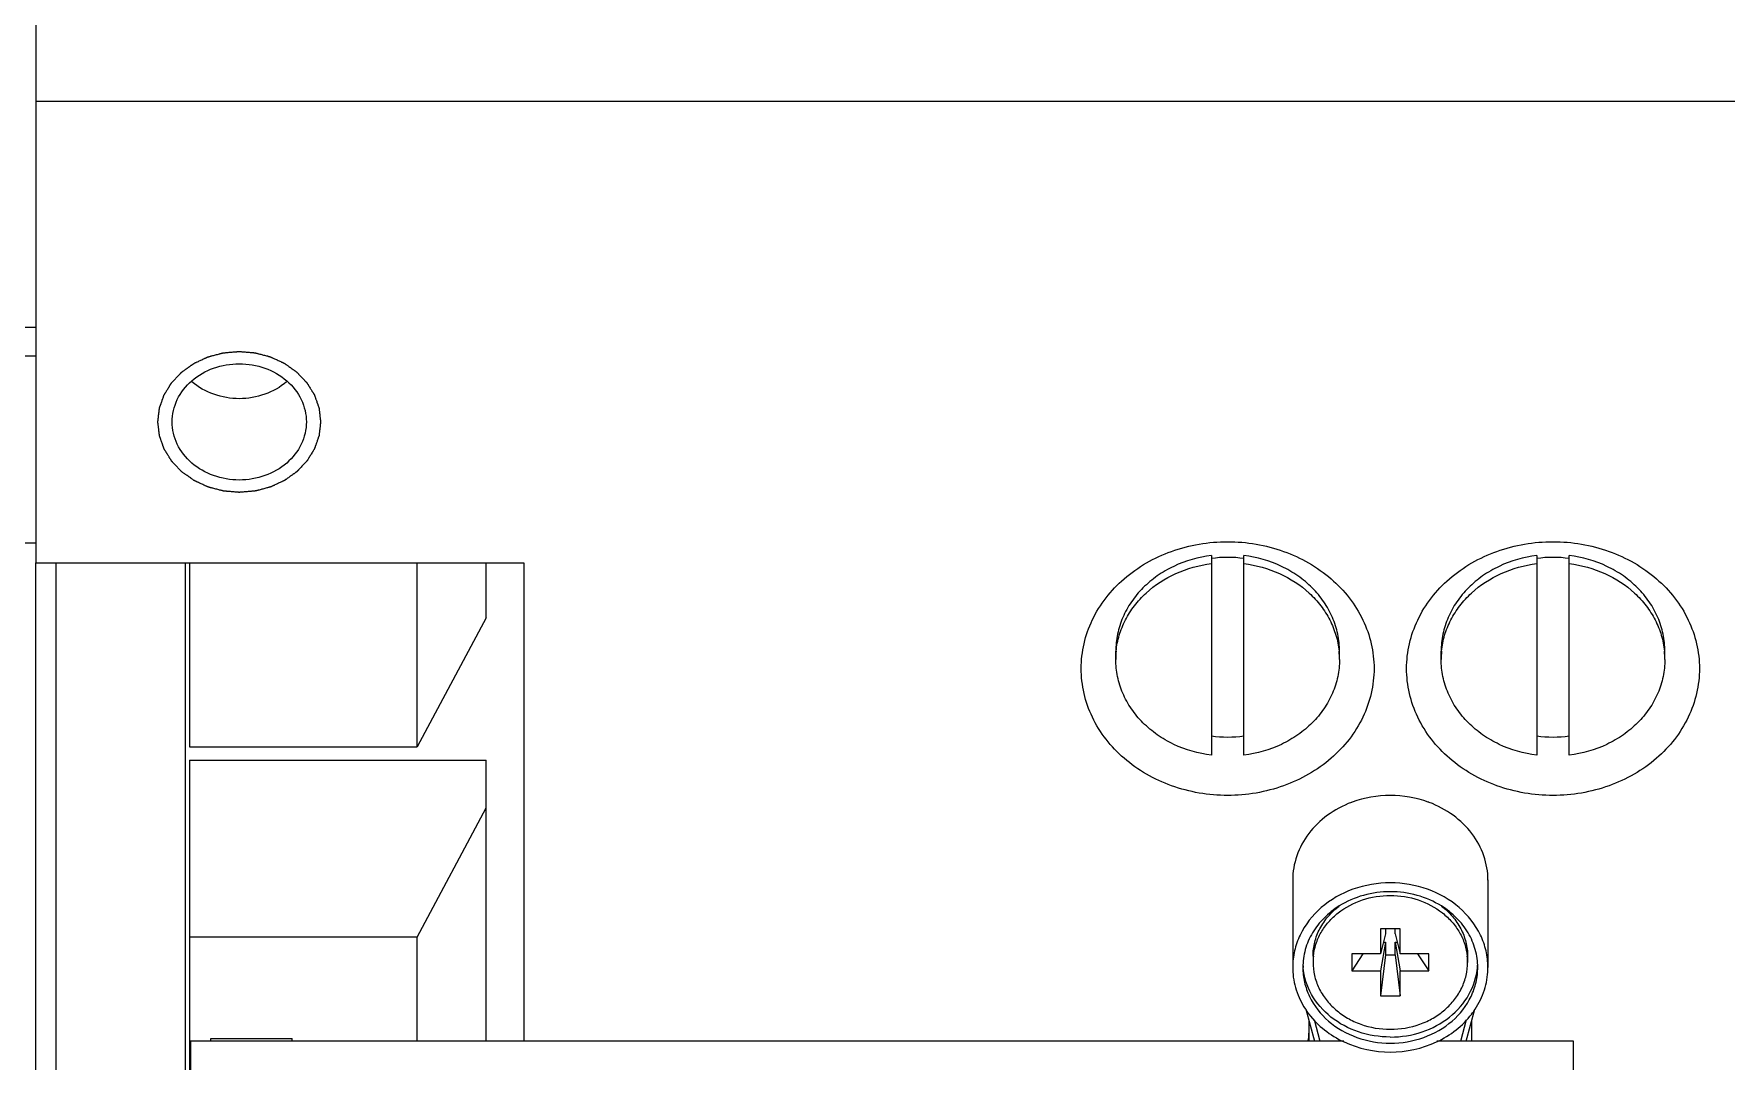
# Model space of a CAD drawing. Header units: millimetres. Extents: x 0 to 841, y 0 to 594.
# Drawn here: x 733 to 753.8, y 276.3 to 288.92 of the extents above; entities that cross this region are included whole.
import ezdxf

# ---------------------------------------------------------------- set-up
doc = ezdxf.new("R2010")
doc.units = ezdxf.units.MM
doc.header["$LTSCALE"] = 46.255
doc.layers.get('0').update_dxf_attribs({"linetype": 'CONTINUOUS'})
doc.layers.add('AXIS', color=7, linetype='CONTINUOUS')

msp = doc.modelspace()

# ---------------------------------------------------------------- linework, layer by layer
at = {"color": 3, "linetype": 'CONTINUOUS'}
for p, q in [((733.024, 293.733), (733.024, 282.421)), ((759.024, 288.091), (733.024, 288.091)), ((733.024, 282.421), (739.024, 282.421)), ((739.024, 282.421), (739.024, 276.541))]:
    msp.add_line(p, q, dxfattribs=at)
at = {"color": 7, "linetype": 'CONTINUOUS'}
for p, q in [((731.524, 285.318), (733.024, 285.318)), ((731.524, 284.964), (733.024, 284.964)), ((731.524, 282.666), (733.024, 282.666)), ((733.024, 264.234), (733.024, 282.421)), ((733.274, 268.495), (733.274, 282.421)), ((734.861, 282.421), (734.861, 265.795)), ((734.911, 282.421), (734.911, 280.161)), ((737.711, 280.161), (737.711, 282.421)), ((738.561, 281.747), (738.561, 282.421)), ((747.474, 282.512), (747.474, 280.056)), ((747.874, 280.056), (747.874, 282.512)), ((751.474, 282.512), (751.474, 280.056)), ((751.874, 280.056), (751.874, 282.512)), ((738.561, 281.747), (737.711, 280.161)), ((746.299, 281.234), (746.299, 281.334)), ((749.049, 281.234), (749.049, 281.334)), ((750.299, 281.234), (750.299, 281.334)), ((753.049, 281.234), (753.049, 281.334)), ((734.911, 280.161), (737.711, 280.161)), ((734.911, 279.997), (738.561, 279.997)), ((734.911, 279.997), (734.911, 274.531)), ((738.561, 276.541), (738.561, 279.997)), ((737.711, 277.822), (738.561, 279.408)), ((737.711, 277.822), (734.911, 277.822)), ((737.711, 276.541), (737.711, 277.822)), ((749.793, 277.922), (749.555, 277.922)), ((749.555, 277.922), (749.555, 277.614)), ((749.614, 277.862), (749.555, 277.614)), ((749.614, 277.76), (749.555, 277.408)), ((749.59, 277.76), (749.614, 277.76)), ((749.614, 277.922), (749.614, 277.862)), ((749.614, 277.76), (749.614, 277.605)), ((749.733, 277.862), (749.733, 277.922)), ((749.733, 277.862), (749.793, 277.614)), ((749.733, 277.76), (749.758, 277.76)), ((749.733, 277.76), (749.793, 277.408)), ((749.733, 277.605), (749.733, 277.76)), ((749.793, 277.614), (749.793, 277.922)), ((748.724, 277.586), (748.724, 277.511)), ((749.555, 277.614), (749.199, 277.614)), ((749.199, 277.614), (749.199, 277.408)), ((749.338, 277.614), (749.199, 277.408)), ((749.614, 277.605), (749.555, 277.1)), ((749.614, 277.605), (749.733, 277.605)), ((749.733, 277.605), (749.793, 277.1)), ((750.149, 277.614), (749.793, 277.614)), ((750.01, 277.614), (750.149, 277.408)), ((750.149, 277.408), (750.149, 277.614)), ((750.624, 277.586), (750.624, 277.511)), ((749.199, 277.408), (749.555, 277.408)), ((749.555, 277.408), (749.555, 277.1)), ((749.793, 277.408), (750.149, 277.408)), ((749.793, 277.1), (749.793, 277.408)), ((748.635, 276.937), (748.741, 276.541)), ((749.555, 277.1), (749.793, 277.1)), ((750.607, 276.541), (750.712, 276.937)), ((748.674, 276.793), (748.674, 276.541)), ((748.737, 276.807), (748.808, 276.541)), ((750.54, 276.541), (750.611, 276.807)), ((750.674, 276.541), (750.674, 276.793)), ((749.101, 276.541), (734.924, 276.541)), ((734.924, 276.541), (734.924, 269.213)), ((735.174, 276.574), (736.174, 276.574)), ((735.174, 276.541), (735.174, 276.574)), ((736.174, 276.541), (736.174, 276.574)), ((751.924, 276.541), (750.247, 276.541)), ((751.924, 269.213), (751.924, 276.541))]:
    msp.add_line(p, q, dxfattribs=at)
for centre, radius, start, end in [((747.674, 281.019), 1.469, 82.1787, 97.8213), ((751.674, 281.019), 1.469, 82.1787, 97.8213), ((747.332, 281.234), 1.033, 174.4656, 179.9953), ((748.016, 281.234), 1.033, 0.0041, 5.5351), ((751.332, 281.234), 1.033, 174.4656, 179.9953), ((752.016, 281.234), 1.033, 0.0041, 5.5351), ((747.674, 281.749), 1.469, 262.1787, 277.8213), ((751.674, 281.749), 1.469, 262.1787, 277.8213), ((749.438, 277.511), 0.714, 173.9935, 179.9931), ((749.91, 277.511), 0.714, 0.0069, 6.0065), ((749.407, 277.524), 0.808, 183.4793, 185.3134), ((749.941, 277.524), 0.808, 354.6866, 356.5207), ((748.294, 276.64), 0.38, 344.8316, 359.9311)]:
    msp.add_arc(centre, radius, start, end, dxfattribs=at)
at = {"color": 2, "linetype": 'CONTINUOUS'}
for points in [[(734.524, 284.153), (734.525, 284.167), (734.528, 284.188), (734.531, 284.216), (734.533, 284.237), (734.535, 284.254), (734.537, 284.268), (734.538, 284.279), (734.539, 284.289), (734.54, 284.298), (734.541, 284.305), (734.542, 284.31), (734.542, 284.315), (734.542, 284.318), (734.543, 284.32), (734.543, 284.321), (734.543, 284.322), (734.544, 284.324), (734.545, 284.327), (734.546, 284.331), (734.548, 284.336), (734.55, 284.343), (734.553, 284.351), (734.557, 284.361), (734.56, 284.371), (734.565, 284.385), (734.571, 284.402), (734.577, 284.419), (734.582, 284.432), (734.585, 284.442), (734.589, 284.452), (734.592, 284.461), (734.594, 284.468), (734.596, 284.473), (734.597, 284.477), (734.598, 284.48), (734.599, 284.481), (734.599, 284.483), (734.6, 284.484), (734.601, 284.485), (734.603, 284.488), (734.605, 284.492), (734.608, 284.497), (734.612, 284.503), (734.616, 284.511), (734.622, 284.52), (734.628, 284.529), (734.635, 284.542), (734.645, 284.557), (734.655, 284.573), (734.662, 284.585), (734.668, 284.595), (734.674, 284.604), (734.678, 284.612), (734.682, 284.618), (734.685, 284.623), (734.688, 284.626), (734.689, 284.629), (734.69, 284.631), (734.691, 284.632), (734.692, 284.633), (734.693, 284.634), (734.695, 284.637), (734.699, 284.64), (734.703, 284.644), (734.708, 284.65), (734.714, 284.657), (734.722, 284.665), (734.73, 284.674), (734.741, 284.685), (734.754, 284.698), (734.769, 284.715), (734.783, 284.729), (734.793, 284.74), (734.8, 284.747), (734.805, 284.753), (734.809, 284.757), (734.812, 284.76), (734.814, 284.763), (734.816, 284.764), (734.817, 284.765), (734.818, 284.766), (734.819, 284.767), (734.822, 284.769), (734.826, 284.772), (734.831, 284.775), (734.837, 284.78), (734.845, 284.785), (734.858, 284.794), (734.873, 284.805), (734.892, 284.819), (734.911, 284.832), (734.927, 284.843), (734.939, 284.852), (734.947, 284.858), (734.953, 284.862), (734.958, 284.866), (734.962, 284.868), (734.965, 284.87), (734.966, 284.871), (734.967, 284.872), (734.969, 284.873), (734.971, 284.874), (734.974, 284.875), (734.978, 284.877), (734.984, 284.88), (734.991, 284.883), (735, 284.887), (735.014, 284.894), (735.032, 284.902), (735.053, 284.912), (735.075, 284.922), (735.093, 284.931), (735.107, 284.937), (735.116, 284.941), (735.123, 284.945), (735.129, 284.947), (735.133, 284.949), (735.136, 284.951), (735.138, 284.952), (735.139, 284.952), (735.141, 284.953), (735.143, 284.953), (735.146, 284.954), (735.151, 284.955), (735.157, 284.957), (735.165, 284.959), (735.174, 284.961), (735.19, 284.966), (735.209, 284.971), (735.233, 284.977), (735.256, 284.983), (735.276, 284.988), (735.291, 284.992), (735.301, 284.995), (735.309, 284.997), (735.314, 284.999), (735.319, 285), (735.323, 285.001), (735.325, 285.001), (735.326, 285.002), (735.328, 285.002), (735.33, 285.002), (735.333, 285.002), (735.338, 285.003), (735.345, 285.003), (735.353, 285.004), (735.363, 285.005), (735.38, 285.006), (735.4, 285.008), (735.425, 285.01), (735.45, 285.012), (735.47, 285.014), (735.487, 285.016), (735.497, 285.016), (735.505, 285.017), (735.511, 285.018), (735.517, 285.018), (735.52, 285.018), (735.522, 285.019), (735.524, 285.019), (735.525, 285.019), (735.527, 285.018), (735.531, 285.018), (735.536, 285.018), (735.542, 285.017), (735.55, 285.016), (735.56, 285.016), (735.576, 285.014), (735.597, 285.013), (735.621, 285.01), (735.645, 285.008), (735.665, 285.007), (735.682, 285.005), (735.692, 285.004), (735.7, 285.004), (735.706, 285.003), (735.711, 285.003), (735.714, 285.003), (735.716, 285.002), (735.718, 285.002), (735.719, 285.002), (735.721, 285.001), (735.725, 285), (735.73, 284.999), (735.736, 284.998), (735.743, 284.996), (735.753, 284.993), (735.769, 284.989), (735.788, 284.984), (735.811, 284.978), (735.835, 284.972), (735.854, 284.967), (735.87, 284.963), (735.88, 284.96), (735.887, 284.958), (735.893, 284.956), (735.898, 284.955), (735.901, 284.954), (735.903, 284.954), (735.905, 284.953), (735.906, 284.953), (735.908, 284.952), (735.911, 284.95), (735.916, 284.948), (735.921, 284.946), (735.928, 284.943), (735.937, 284.938), (735.952, 284.932), (735.969, 284.924), (735.991, 284.914), (736.013, 284.904), (736.03, 284.896), (736.045, 284.889), (736.054, 284.885), (736.061, 284.881), (736.066, 284.879), (736.071, 284.877), (736.074, 284.875), (736.076, 284.875), (736.077, 284.874), (736.078, 284.873), (736.08, 284.872), (736.083, 284.87), (736.087, 284.867), (736.092, 284.864), (736.098, 284.859), (736.106, 284.854), (736.119, 284.845), (736.135, 284.833), (736.154, 284.82), (736.17, 284.808), (736.183, 284.799), (736.192, 284.792), (736.202, 284.785), (736.21, 284.78), (736.216, 284.775), (736.221, 284.772), (736.225, 284.769), (736.228, 284.767), (736.23, 284.766), (736.231, 284.765), (736.232, 284.764), (736.233, 284.763), (736.235, 284.76), (736.239, 284.757), (736.242, 284.753), (736.248, 284.747), (736.254, 284.741), (736.262, 284.732), (736.27, 284.724), (736.28, 284.713), (736.293, 284.7), (736.306, 284.686), (736.316, 284.675), (736.324, 284.667), (736.332, 284.659), (736.338, 284.652), (736.343, 284.647), (736.347, 284.643), (736.35, 284.639), (736.353, 284.637), (736.354, 284.635), (736.355, 284.634), (736.355, 284.633), (736.356, 284.632), (736.358, 284.629), (736.361, 284.625), (736.363, 284.62), (736.367, 284.614), (736.372, 284.607), (736.378, 284.597), (736.384, 284.588), (736.391, 284.575), (736.401, 284.56), (736.41, 284.544), (736.418, 284.532), (736.424, 284.523), (736.43, 284.513), (736.434, 284.506), (736.438, 284.499), (736.441, 284.495), (736.444, 284.491), (736.445, 284.488), (736.446, 284.487), (736.447, 284.486), (736.447, 284.484), (736.448, 284.483), (736.449, 284.48), (736.451, 284.475), (736.452, 284.47), (736.455, 284.464), (736.458, 284.455), (736.461, 284.445), (736.465, 284.435), (736.47, 284.422), (736.476, 284.405), (736.481, 284.388), (736.486, 284.374), (736.49, 284.364), (736.493, 284.354), (736.496, 284.346), (736.499, 284.339), (736.5, 284.335), (736.501, 284.331), (736.502, 284.329), (736.503, 284.327), (736.504, 284.325), (736.504, 284.324), (736.504, 284.323), (736.504, 284.321), (736.505, 284.319), (736.505, 284.316), (736.505, 284.312), (736.506, 284.308), (736.507, 284.301), (736.508, 284.292), (736.509, 284.281), (736.51, 284.27), (736.512, 284.256), (736.514, 284.238), (736.516, 284.217), (736.52, 284.188), (736.522, 284.167), (736.524, 284.153)], [(736.524, 284.153), (736.522, 284.139), (736.52, 284.118), (736.517, 284.09), (736.514, 284.069), (736.512, 284.051), (736.511, 284.037), (736.509, 284.027), (736.508, 284.016), (736.507, 284.007), (736.507, 284), (736.506, 283.995), (736.505, 283.991), (736.505, 283.988), (736.505, 283.986), (736.505, 283.984), (736.504, 283.983), (736.504, 283.982), (736.503, 283.979), (736.501, 283.974), (736.499, 283.969), (736.497, 283.963), (736.494, 283.954), (736.491, 283.944), (736.487, 283.934), (736.482, 283.92), (736.477, 283.904), (736.471, 283.887), (736.466, 283.873), (736.462, 283.863), (736.459, 283.853), (736.456, 283.845), (736.454, 283.838), (736.452, 283.833), (736.45, 283.829), (736.449, 283.826), (736.449, 283.824), (736.448, 283.823), (736.448, 283.822), (736.447, 283.82), (736.445, 283.817), (736.443, 283.813), (736.44, 283.809), (736.436, 283.802), (736.431, 283.795), (736.425, 283.785), (736.42, 283.776), (736.412, 283.764), (736.403, 283.748), (736.393, 283.733), (736.385, 283.72), (736.38, 283.711), (736.374, 283.701), (736.369, 283.694), (736.365, 283.687), (736.362, 283.683), (736.36, 283.679), (736.358, 283.676), (736.357, 283.675), (736.357, 283.673), (736.356, 283.672), (736.354, 283.671), (736.352, 283.669), (736.349, 283.665), (736.345, 283.661), (736.34, 283.655), (736.333, 283.648), (736.325, 283.64), (736.317, 283.632), (736.307, 283.621), (736.294, 283.607), (736.278, 283.59), (736.265, 283.576), (736.254, 283.565), (736.248, 283.558), (736.243, 283.553), (736.239, 283.549), (736.235, 283.545), (736.233, 283.543), (736.232, 283.541), (736.231, 283.54), (736.23, 283.539), (736.228, 283.538), (736.225, 283.536), (736.221, 283.534), (736.217, 283.53), (736.21, 283.526), (736.203, 283.52), (736.19, 283.511), (736.174, 283.5), (736.155, 283.487), (736.137, 283.473), (736.121, 283.462), (736.108, 283.453), (736.1, 283.448), (736.094, 283.443), (736.089, 283.44), (736.086, 283.437), (736.083, 283.435), (736.081, 283.434), (736.08, 283.433), (736.079, 283.432), (736.077, 283.432), (736.074, 283.43), (736.069, 283.428), (736.064, 283.426), (736.057, 283.422), (736.048, 283.418), (736.033, 283.411), (736.016, 283.403), (735.994, 283.393), (735.973, 283.383), (735.955, 283.375), (735.94, 283.368), (735.931, 283.364), (735.924, 283.361), (735.919, 283.358), (735.914, 283.356), (735.911, 283.355), (735.909, 283.354), (735.908, 283.353), (735.907, 283.353), (735.905, 283.352), (735.901, 283.351), (735.896, 283.35), (735.891, 283.349), (735.883, 283.346), (735.873, 283.344), (735.858, 283.34), (735.838, 283.335), (735.815, 283.328), (735.791, 283.322), (735.772, 283.317), (735.756, 283.313), (735.747, 283.31), (735.739, 283.308), (735.733, 283.307), (735.728, 283.306), (735.725, 283.305), (735.723, 283.304), (735.721, 283.304), (735.72, 283.304), (735.718, 283.303), (735.714, 283.303), (735.709, 283.303), (735.703, 283.302), (735.695, 283.301), (735.684, 283.301), (735.668, 283.299), (735.647, 283.297), (735.623, 283.295), (735.598, 283.293), (735.577, 283.291), (735.561, 283.29), (735.551, 283.289), (735.542, 283.288), (735.536, 283.288), (735.531, 283.287), (735.527, 283.287), (735.525, 283.287), (735.524, 283.287), (735.522, 283.287), (735.52, 283.287), (735.517, 283.287), (735.512, 283.288), (735.506, 283.288), (735.497, 283.289), (735.487, 283.29), (735.471, 283.291), (735.451, 283.293), (735.427, 283.295), (735.402, 283.297), (735.382, 283.299), (735.366, 283.3), (735.356, 283.301), (735.348, 283.302), (735.342, 283.302), (735.337, 283.303), (735.333, 283.303), (735.331, 283.303), (735.33, 283.303), (735.328, 283.304), (735.326, 283.304), (735.323, 283.305), (735.318, 283.306), (735.312, 283.308), (735.304, 283.31), (735.295, 283.312), (735.279, 283.316), (735.259, 283.321), (735.236, 283.328), (735.213, 283.334), (735.193, 283.339), (735.178, 283.343), (735.168, 283.345), (735.16, 283.347), (735.154, 283.349), (735.15, 283.35), (735.146, 283.351), (735.144, 283.352), (735.143, 283.352), (735.141, 283.353), (735.14, 283.353), (735.136, 283.355), (735.132, 283.357), (735.127, 283.359), (735.119, 283.363), (735.11, 283.367), (735.096, 283.373), (735.078, 283.382), (735.057, 283.392), (735.035, 283.402), (735.017, 283.41), (735.003, 283.416), (734.994, 283.421), (734.987, 283.424), (734.981, 283.426), (734.977, 283.428), (734.974, 283.43), (734.972, 283.431), (734.97, 283.431), (734.969, 283.432), (734.968, 283.433), (734.965, 283.435), (734.961, 283.438), (734.956, 283.442), (734.95, 283.446), (734.942, 283.452), (734.929, 283.461), (734.913, 283.472), (734.894, 283.486), (734.878, 283.497), (734.865, 283.506), (734.855, 283.513), (734.845, 283.52), (734.837, 283.526), (734.831, 283.53), (734.826, 283.533), (734.822, 283.536), (734.819, 283.538), (734.818, 283.539), (734.817, 283.54), (734.816, 283.541), (734.814, 283.543), (734.812, 283.545), (734.809, 283.548), (734.805, 283.553), (734.8, 283.558), (734.793, 283.565), (734.786, 283.573), (734.778, 283.581), (734.768, 283.592), (734.755, 283.606), (734.742, 283.619), (734.732, 283.63), (734.724, 283.638), (734.716, 283.646), (734.71, 283.653), (734.704, 283.659), (734.701, 283.663), (734.697, 283.666), (734.695, 283.669), (734.694, 283.67), (734.693, 283.671), (734.692, 283.672), (734.691, 283.674), (734.689, 283.676), (734.687, 283.68), (734.684, 283.685), (734.68, 283.691), (734.675, 283.699), (734.67, 283.708), (734.664, 283.717), (734.656, 283.73), (734.647, 283.745), (734.637, 283.761), (734.629, 283.773), (734.624, 283.783), (734.618, 283.792), (734.613, 283.8), (734.609, 283.806), (734.606, 283.811), (734.604, 283.814), (734.602, 283.817), (734.601, 283.819), (734.6, 283.82), (734.6, 283.821), (734.6, 283.823), (734.598, 283.826), (734.597, 283.83), (734.595, 283.835), (734.593, 283.842), (734.59, 283.85), (734.586, 283.86), (734.583, 283.87), (734.578, 283.884), (734.572, 283.901), (734.566, 283.918), (734.561, 283.931), (734.558, 283.941), (734.554, 283.951), (734.551, 283.96), (734.549, 283.966), (734.547, 283.971), (734.546, 283.974), (734.545, 283.976), (734.545, 283.979), (734.544, 283.98), (734.543, 283.981), (734.543, 283.983), (734.543, 283.985), (734.543, 283.987), (734.543, 283.99), (734.542, 283.993), (734.542, 283.998), (734.541, 284.005), (734.54, 284.014), (734.539, 284.024), (734.537, 284.035), (734.536, 284.049), (734.534, 284.067), (734.531, 284.088), (734.528, 284.117), (734.525, 284.138), (734.524, 284.153)]]:
    msp.add_open_spline(points, degree=3, knots=[0, 0, 0, 0, 0.015625, 0.023438, 0.03125, 0.039062, 0.042969, 0.046875, 0.050781, 0.054688, 0.056641, 0.058594, 0.060547, 0.061523, 0.062012, 0.0625, 0.062988, 0.063477, 0.064453, 0.066406, 0.068359, 0.070312, 0.074219, 0.078125, 0.082031, 0.085938, 0.09375, 0.101562, 0.105469, 0.109375, 0.113281, 0.117188, 0.119141, 0.121094, 0.123047, 0.124023, 0.124512, 0.125, 0.125488, 0.125977, 0.126953, 0.128906, 0.130859, 0.132812, 0.136719, 0.140625, 0.144531, 0.148438, 0.15625, 0.164062, 0.167969, 0.171875, 0.175781, 0.179688, 0.181641, 0.183594, 0.185547, 0.186523, 0.187012, 0.1875, 0.187988, 0.188477, 0.189453, 0.191406, 0.193359, 0.195312, 0.199219, 0.203125, 0.207031, 0.210938, 0.21875, 0.226562, 0.234375, 0.238281, 0.242188, 0.244141, 0.246094, 0.248047, 0.249023, 0.249512, 0.25, 0.250488, 0.250977, 0.251953, 0.253906, 0.255859, 0.257812, 0.261719, 0.265625, 0.273438, 0.28125, 0.289062, 0.296875, 0.300781, 0.304688, 0.306641, 0.308594, 0.310547, 0.311523, 0.312012, 0.3125, 0.312988, 0.313477, 0.314453, 0.316406, 0.318359, 0.320312, 0.324219, 0.328125, 0.335938, 0.34375, 0.351562, 0.359375, 0.363281, 0.367188, 0.369141, 0.371094, 0.373047, 0.374023, 0.374512, 0.375, 0.375488, 0.375977, 0.376953, 0.378906, 0.380859, 0.382812, 0.386719, 0.390625, 0.398438, 0.40625, 0.414062, 0.421875, 0.425781, 0.429688, 0.431641, 0.433594, 0.435547, 0.436523, 0.437012, 0.4375, 0.437988, 0.438477, 0.439453, 0.441406, 0.443359, 0.445312, 0.449219, 0.453125, 0.460938, 0.46875, 0.476562, 0.484375, 0.488281, 0.492188, 0.494141, 0.496094, 0.498047, 0.499023, 0.499512, 0.5, 0.500488, 0.500977, 0.501953, 0.503906, 0.505859, 0.507812, 0.511719, 0.515625, 0.523438, 0.53125, 0.539062, 0.546875, 0.550781, 0.554688, 0.556641, 0.558594, 0.560547, 0.561523, 0.562012, 0.5625, 0.562988, 0.563477, 0.564453, 0.566406, 0.568359, 0.570312, 0.574219, 0.578125, 0.585938, 0.59375, 0.601562, 0.609375, 0.613281, 0.617188, 0.619141, 0.621094, 0.623047, 0.624023, 0.624512, 0.625, 0.625488, 0.625977, 0.626953, 0.628906, 0.630859, 0.632812, 0.636719, 0.640625, 0.648438, 0.65625, 0.664062, 0.671875, 0.675781, 0.679688, 0.681641, 0.683594, 0.685547, 0.686523, 0.687012, 0.6875, 0.687988, 0.688477, 0.689453, 0.691406, 0.693359, 0.695312, 0.699219, 0.703125, 0.710938, 0.71875, 0.726562, 0.730469, 0.734375, 0.738281, 0.742188, 0.744141, 0.746094, 0.748047, 0.749023, 0.749512, 0.75, 0.750488, 0.750977, 0.751953, 0.753906, 0.755859, 0.757812, 0.761719, 0.765625, 0.769531, 0.773438, 0.78125, 0.789062, 0.792969, 0.796875, 0.800781, 0.804688, 0.806641, 0.808594, 0.810547, 0.811523, 0.812012, 0.8125, 0.812988, 0.813477, 0.814453, 0.816406, 0.818359, 0.820312, 0.824219, 0.828125, 0.832031, 0.835938, 0.84375, 0.851562, 0.855469, 0.859375, 0.863281, 0.867188, 0.869141, 0.871094, 0.873047, 0.874023, 0.874512, 0.875, 0.875488, 0.875977, 0.876953, 0.878906, 0.880859, 0.882812, 0.886719, 0.890625, 0.894531, 0.898438, 0.90625, 0.914062, 0.917969, 0.921875, 0.925781, 0.929688, 0.931641, 0.933594, 0.93457, 0.935547, 0.936523, 0.937012, 0.9375, 0.937988, 0.938477, 0.939453, 0.94043, 0.941406, 0.943359, 0.945312, 0.949219, 0.953125, 0.957031, 0.960938, 0.96875, 0.976562, 0.984375, 1, 1, 1, 1], dxfattribs=at)
at = {"color": 3, "linetype": 'CONTINUOUS'}
for points in [[(745.874, 281.122), (745.874, 281.326), (745.973, 281.748), (746.382, 282.265), (746.979, 282.603), (747.674, 282.72), (748.368, 282.603), (748.965, 282.265), (749.375, 281.748), (749.474, 281.326), (749.474, 281.122)], [(749.874, 281.122), (749.874, 281.326), (749.973, 281.748), (750.382, 282.265), (750.979, 282.603), (751.674, 282.72), (752.368, 282.603), (752.965, 282.265), (753.375, 281.748), (753.474, 281.326), (753.474, 281.122)], [(749.474, 281.122), (749.474, 280.918), (749.374, 280.495), (748.965, 279.978), (748.368, 279.64), (747.674, 279.523), (746.979, 279.64), (746.383, 279.979), (745.973, 280.495), (745.874, 280.918), (745.874, 281.122)], [(753.474, 281.122), (753.474, 280.918), (753.374, 280.495), (752.965, 279.978), (752.368, 279.64), (751.674, 279.523), (750.979, 279.64), (750.383, 279.979), (749.973, 280.495), (749.874, 280.918), (749.874, 281.122)]]:
    msp.add_open_spline(points, degree=3, knots=[0, 0, 0, 0, 0.116582, 0.238282, 0.366834, 0.499995, 0.633155, 0.761699, 0.883398, 1, 1, 1, 1], dxfattribs=at)
at = {"color": 7, "linetype": 'CONTINUOUS'}
for points, knots in [([(747.474, 282.512), (747.315, 282.492), (747.08, 282.425), (746.807, 282.266), (746.63, 282.119), (746.486, 281.946), (746.379, 281.753), (746.314, 281.547), (746.299, 281.405), (746.299, 281.334)], [0, 0, 0, 0, 0.265259, 0.394795, 0.521252, 0.644516, 0.764881, 0.883038, 1, 1, 1, 1]), ([(746.304, 281.334), (746.31, 281.4), (746.336, 281.533), (746.413, 281.723), (746.525, 281.898), (746.719, 282.109), (747.033, 282.313), (747.324, 282.393), (747.474, 282.412)], [0, 0, 0, 0, 0.116948, 0.235437, 0.356268, 0.479942, 0.735313, 1, 1, 1, 1]), ([(749.049, 281.334), (749.049, 281.405), (749.034, 281.547), (748.969, 281.753), (748.862, 281.946), (748.718, 282.119), (748.541, 282.266), (748.267, 282.425), (748.033, 282.492), (747.874, 282.512)], [0, 0, 0, 0, 0.116962, 0.235119, 0.355484, 0.478748, 0.605205, 0.734741, 1, 1, 1, 1]), ([(747.874, 282.412), (748.024, 282.393), (748.315, 282.313), (748.629, 282.109), (748.823, 281.898), (748.935, 281.723), (749.011, 281.533), (749.038, 281.4), (749.044, 281.334)], [0, 0, 0, 0, 0.264684, 0.520056, 0.64373, 0.764562, 0.883052, 1, 1, 1, 1]), ([(751.474, 282.512), (751.315, 282.492), (751.08, 282.425), (750.807, 282.266), (750.63, 282.119), (750.486, 281.946), (750.379, 281.753), (750.314, 281.547), (750.299, 281.405), (750.299, 281.334)], [0, 0, 0, 0, 0.265259, 0.394795, 0.521252, 0.644516, 0.764881, 0.883038, 1, 1, 1, 1]), ([(750.304, 281.334), (750.31, 281.4), (750.336, 281.533), (750.413, 281.723), (750.525, 281.898), (750.719, 282.109), (751.033, 282.313), (751.324, 282.393), (751.474, 282.412)], [0, 0, 0, 0, 0.116948, 0.235437, 0.356268, 0.479942, 0.735313, 1, 1, 1, 1]), ([(753.049, 281.334), (753.049, 281.405), (753.034, 281.547), (752.969, 281.753), (752.862, 281.946), (752.718, 282.119), (752.541, 282.266), (752.267, 282.425), (752.033, 282.492), (751.874, 282.512)], [0, 0, 0, 0, 0.116962, 0.235119, 0.355484, 0.478748, 0.605205, 0.734741, 1, 1, 1, 1]), ([(751.874, 282.412), (752.024, 282.393), (752.315, 282.313), (752.629, 282.109), (752.823, 281.898), (752.935, 281.723), (753.011, 281.533), (753.038, 281.4), (753.044, 281.334)], [0, 0, 0, 0, 0.264684, 0.520056, 0.64373, 0.764562, 0.883052, 1, 1, 1, 1]), ([(747.474, 280.056), (747.315, 280.076), (747.08, 280.143), (746.807, 280.302), (746.63, 280.45), (746.486, 280.622), (746.379, 280.815), (746.314, 281.021), (746.299, 281.163), (746.299, 281.234)], [0, 0, 0, 0, 0.265259, 0.394794, 0.521251, 0.644516, 0.764881, 0.883038, 1, 1, 1, 1]), ([(749.049, 281.234), (749.049, 281.163), (749.034, 281.021), (748.969, 280.815), (748.862, 280.622), (748.718, 280.45), (748.541, 280.302), (748.267, 280.143), (748.033, 280.076), (747.874, 280.056)], [0, 0, 0, 0, 0.116962, 0.235119, 0.355484, 0.478748, 0.605204, 0.734739, 1, 1, 1, 1]), ([(751.474, 280.056), (751.315, 280.076), (751.08, 280.143), (750.807, 280.302), (750.63, 280.45), (750.486, 280.622), (750.379, 280.815), (750.314, 281.021), (750.299, 281.163), (750.299, 281.234)], [0, 0, 0, 0, 0.265259, 0.394794, 0.521251, 0.644516, 0.764881, 0.883038, 1, 1, 1, 1]), ([(753.049, 281.234), (753.049, 281.163), (753.034, 281.021), (752.969, 280.815), (752.862, 280.622), (752.718, 280.45), (752.541, 280.302), (752.267, 280.143), (752.033, 280.076), (751.874, 280.056)], [0, 0, 0, 0, 0.116962, 0.235119, 0.355484, 0.478748, 0.605204, 0.734739, 1, 1, 1, 1]), ([(749.674, 278.379), (749.563, 278.379), (749.342, 278.35), (749.138, 278.261), (749.046, 278.204)], [0, 0, 0, 0, 0.505786, 1, 1, 1, 1]), ([(750.302, 278.204), (750.21, 278.261), (750.005, 278.35), (749.785, 278.379), (749.674, 278.379)], [0, 0, 0, 0, 0.494214, 1, 1, 1, 1]), ([(749.046, 278.204), (748.978, 278.162), (748.854, 278.064), (748.71, 277.88), (748.619, 277.671), (748.599, 277.522), (748.599, 277.449)], [0, 0, 0, 0, 0.261261, 0.51383, 0.759034, 1, 1, 1, 1]), ([(748.724, 277.586), (748.724, 277.644), (748.738, 277.762), (748.803, 277.929), (748.906, 278.081), (748.996, 278.166), (749.046, 278.203)], [0, 0, 0, 0, 0.242392, 0.488235, 0.740279, 1, 1, 1, 1]), ([(748.728, 277.586), (748.733, 277.636), (748.755, 277.738), (748.819, 277.881), (748.912, 278.011), (749.072, 278.162), (749.328, 278.297), (749.674, 278.352), (750.02, 278.297), (750.275, 278.162), (750.435, 278.011), (750.529, 277.881), (750.593, 277.738), (750.615, 277.636), (750.62, 277.586)], [0, 0, 0, 0, 0.058109, 0.117128, 0.177513, 0.239507, 0.367688, 0.5, 0.632312, 0.760493, 0.822487, 0.882872, 0.941891, 1, 1, 1, 1]), ([(750.749, 277.449), (750.749, 277.522), (750.728, 277.671), (750.638, 277.88), (750.494, 278.064), (750.369, 278.162), (750.302, 278.204)], [0, 0, 0, 0, 0.240966, 0.48617, 0.738739, 1, 1, 1, 1]), ([(750.302, 278.203), (750.351, 278.166), (750.442, 278.081), (750.545, 277.929), (750.609, 277.762), (750.624, 277.644), (750.624, 277.586)], [0, 0, 0, 0, 0.259721, 0.511765, 0.757608, 1, 1, 1, 1]), ([(748.599, 277.449), (748.599, 277.388), (748.613, 277.265), (748.696, 277.027), (748.903, 276.765), (749.259, 276.564), (749.535, 276.518), (749.674, 276.518)], [0, 0, 0, 0, 0.116452, 0.23434, 0.477366, 0.734062, 1, 1, 1, 1]), ([(749.674, 276.593), (749.542, 276.593), (749.279, 276.634), (748.936, 276.817), (748.688, 277.099), (748.613, 277.333), (748.602, 277.449)], [0, 0, 0, 0, 0.265393, 0.522384, 0.766518, 1, 1, 1, 1]), ([(748.724, 277.511), (748.724, 277.457), (748.736, 277.348), (748.791, 277.192), (748.88, 277.049), (749, 276.924), (749.145, 276.821), (749.366, 276.72), (749.674, 276.667), (749.982, 276.72), (750.203, 276.821), (750.348, 276.924), (750.467, 277.049), (750.556, 277.192), (750.611, 277.348), (750.624, 277.457), (750.624, 277.511)], [0, 0, 0, 0, 0.05809, 0.116891, 0.176996, 0.238758, 0.302267, 0.367347, 0.5, 0.632653, 0.697733, 0.761242, 0.823004, 0.883109, 0.94191, 1, 1, 1, 1]), ([(749.674, 276.518), (749.813, 276.518), (750.089, 276.564), (750.445, 276.765), (750.651, 277.027), (750.735, 277.265), (750.749, 277.388), (750.749, 277.449)], [0, 0, 0, 0, 0.265938, 0.522634, 0.76566, 0.883548, 1, 1, 1, 1]), ([(749.674, 276.593), (749.806, 276.593), (750.068, 276.634), (750.412, 276.817), (750.659, 277.099), (750.735, 277.333), (750.745, 277.449)], [0, 0, 0, 0, 0.265393, 0.522384, 0.766518, 1, 1, 1, 1])]:
    msp.add_open_spline(points, degree=3, knots=knots, dxfattribs=at)
at = {"layer": 'AXIS', "color": 7, "linetype": 'CONTINUOUS'}
for p, q in [((748.474, 278.524), (748.474, 277.449)), ((750.874, 278.524), (750.874, 277.449))]:
    msp.add_line(p, q, dxfattribs=at)
for centre, radius, start, end in [((749.654, 278.258), 1.302, 110.0842, 110.6095), ((749.693, 278.258), 1.302, 69.3905, 69.9158), ((749.372, 277.449), 0.898, 180.0003, 181.5672), ((749.976, 277.449), 0.898, 358.4328, 359.9997), ((749.488, 277.498), 1.026, 213.2806, 217.4225), ((749.859, 277.498), 1.026, 322.5775, 326.7194)]:
    msp.add_arc(centre, radius, start, end, dxfattribs=at)
at = {"layer": 'AXIS', "color": 3, "linetype": 'CONTINUOUS'}
for points in [[(734.699, 284.153), (734.699, 284.246), (734.744, 284.44), (734.932, 284.677), (735.206, 284.832), (735.524, 284.885), (735.842, 284.832), (736.116, 284.677), (736.303, 284.44), (736.349, 284.246), (736.349, 284.153)], [(736.349, 284.153), (736.349, 284.059), (736.303, 283.866), (736.116, 283.629), (735.842, 283.474), (735.524, 283.42), (735.206, 283.474), (734.932, 283.629), (734.744, 283.866), (734.699, 284.059), (734.699, 284.153)]]:
    msp.add_open_spline(points, degree=3, knots=[0, 0, 0, 0, 0.116624, 0.238299, 0.366837, 0.5, 0.633163, 0.761701, 0.883376, 1, 1, 1, 1], dxfattribs=at)
at = {"layer": 'AXIS', "color": 7, "linetype": 'CONTINUOUS'}
for points in [[(736.106, 284.646), (735.95, 284.512), (735.524, 284.365), (735.098, 284.512), (734.942, 284.646)], [(750.141, 279.481), (749.992, 279.535), (749.674, 279.59), (749.355, 279.535), (749.207, 279.481)]]:
    msp.add_open_spline(points, degree=3, dxfattribs=at)
for points, knots in [([(749.196, 279.477), (749.091, 279.437), (748.895, 279.333), (748.66, 279.107), (748.509, 278.829), (748.474, 278.624), (748.474, 278.523)], [0, 0, 0, 0, 0.264121, 0.518039, 0.762077, 1, 1, 1, 1]), ([(750.874, 278.523), (750.874, 278.624), (750.839, 278.829), (750.687, 279.107), (750.452, 279.333), (750.256, 279.437), (750.152, 279.477)], [0, 0, 0, 0, 0.237923, 0.481961, 0.735879, 1, 1, 1, 1]), ([(749.674, 278.488), (749.518, 278.488), (749.211, 278.436), (748.813, 278.211), (748.583, 277.919), (748.49, 277.654), (748.474, 277.517), (748.474, 277.449)], [0, 0, 0, 0, 0.265938, 0.522634, 0.76566, 0.883548, 1, 1, 1, 1]), ([(750.874, 277.449), (750.874, 277.517), (750.858, 277.654), (750.765, 277.919), (750.534, 278.211), (750.137, 278.436), (749.829, 278.488), (749.674, 278.488)], [0, 0, 0, 0, 0.116452, 0.23434, 0.477366, 0.734062, 1, 1, 1, 1]), ([(748.474, 277.424), (748.476, 277.338), (748.506, 277.166), (748.583, 277.008), (748.63, 276.935)], [0, 0, 0, 0, 0.49491, 1, 1, 1, 1]), ([(750.717, 276.935), (750.765, 277.008), (750.841, 277.166), (750.871, 277.338), (750.873, 277.424)], [0, 0, 0, 0, 0.50509, 1, 1, 1, 1]), ([(748.673, 276.875), (748.729, 276.802), (748.861, 276.67), (749.187, 276.471), (749.48, 276.409), (749.674, 276.409)], [0, 0, 0, 0, 0.240131, 0.488639, 1, 1, 1, 1]), ([(749.674, 276.409), (749.867, 276.409), (750.161, 276.471), (750.486, 276.67), (750.619, 276.802), (750.674, 276.875)], [0, 0, 0, 0, 0.511361, 0.759869, 1, 1, 1, 1])]:
    msp.add_open_spline(points, degree=3, knots=knots, dxfattribs=at)

doc.saveas('drawing.dxf')
